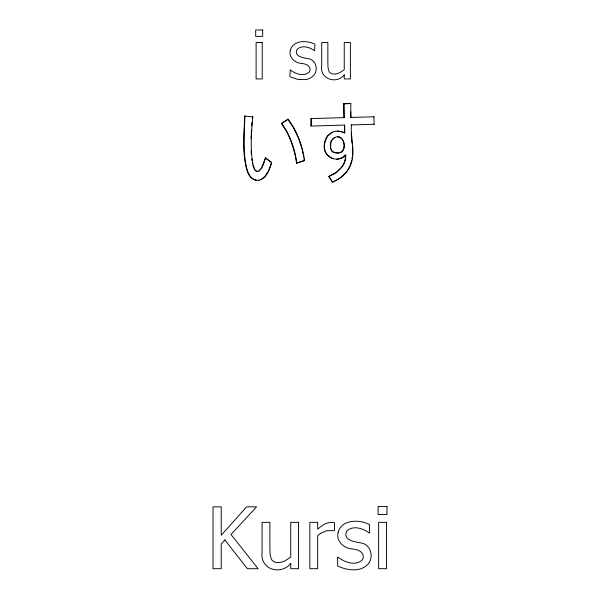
<?xml version="1.0" encoding="UTF-8"?>
<svg xmlns="http://www.w3.org/2000/svg" width="600" height="600" viewBox="0 0 600 600"><rect width="100%" height="100%" fill="white"/><g stroke="black" fill="none" stroke-linecap="round" stroke-linejoin="round"><path stroke-width="0.9" d="M251.1 138.683L251.43 129.495M256.62 180.233C250.553 179.445 247.928 172.988 246.51 167.805C242.865 150.817 244.215 133.26 244.95 116.032L244.635 116.062C244.163 134.648 241.718 154.095 247.59 172.095C249.248 176.865 253.65 181.222 259.058 180.203M352.507 155.535L352.522 146.505M251.722 125.887L252.015 122.273M252.308 118.665L252.78 116.828C251.407 132.998 249.968 149.52 253.23 165.555C254.257 167.587 254.49 170.655 257.048 171.39L255.593 170.88L254.58 169.733L252.915 165.578M351.938 158.887L352.222 157.208M330.263 144.87L330.728 142.297M265.485 157.905L261.225 168.48L259.043 170.903L261.54 168.458L263.58 164.137L265.485 157.905L271.718 162.48C269.52 169.163 266.835 178.733 258.735 180.225M350.235 165.105L351.653 160.567M268.5 170.828L271.718 162.48M348.255 169.155L349.837 165.915M268.05 171.63L264.675 176.618L260.947 179.61M330.885 141.435C343.942 123.968 352.29 160.86 332.145 151.613L331.013 149.73M347.782 169.808C344.228 175.567 338.43 179.468 332.34 182.167L328.785 176.498L336.218 172.47L341.085 167.663A17.212 17.19 85.6 0 0 345.278 158.558L345.472 154.965L341.655 157.965L336.78 159.292M340.875 152.167C346.597 148.47 344.565 137.498 337.493 136.852M334.822 137.407C330.465 139.44 330.21 144.945 330.952 149.085L332.468 151.59L335.13 152.7L338.947 152.76M281.483 123.502L288.127 119.22C297.15 131.243 302.55 145.688 304.567 160.53L296.52 163.148A99.007 98.895 85.6 0 0 286.538 131.422L281.483 123.502L288.127 119.22M332.175 132.322L327.945 135.75A17.962 17.947 85.6 0 0 324.63 148.882C325.32 153.69 329.168 157.178 333.525 158.858M328.785 176.498L336.54 172.44L341.407 167.632A17.212 17.19 85.6 0 0 345.6 158.535L345.795 154.942C339.428 162.84 325.65 158.767 324.315 148.905A17.962 17.947 85.6 0 1 327.623 135.78L331.853 132.345L334.755 131.422M332.34 182.167C340.282 179.137 347.385 173.145 350.558 165.083C355.957 152.093 350.407 138.285 351.382 124.898M296.52 163.148L304.567 160.53M256.725 171.413L259.365 170.88M334.433 131.445L337.65 131.062L341.483 131.632L344.827 132.892L344.603 125.093L311.07 126.06L311.175 118.567L311.07 126.06M343.995 103.71L344.07 117.653L343.673 103.74L350.775 103.523L350.85 117.458L350.692 111.892M350.775 103.523L343.673 103.74M373.897 116.805L374.108 124.267M344.603 125.093L344.505 132.922L341.16 131.655L337.327 131.085M310.853 118.59L344.392 117.623M350.85 117.458L374.22 116.775M351.06 124.92L374.43 124.245M244.635 116.062L252.78 116.828M265.163 157.928L271.395 162.502M287.805 119.25L293.655 127.995L298.147 137.512M281.798 123.48L286.86 131.4A99.007 98.895 85.6 0 1 296.843 163.125M329.108 176.475L332.663 182.145M298.522 138.3L301.868 148.395M352.215 143.91L351.51 140.535L351.3 133.185M302.145 149.235L302.955 153.593M303.278 155.333L303.6 157.072M303.923 158.812L304.245 160.553M251.73 158.947L252.022 160.605M252.322 162.262L252.615 163.92M330.337 145.718L330.562 148.26M251.093 150.75L251.377 154.395M290.288 50.37C288.48 57.457 294.877 62.992 301.515 63.427C305.918 63.668 312.022 66.383 309.495 71.812C304.23 77.123 295.327 73.965 290.22 69.855L289.89 76.748L298.462 79.567L305.407 79.597A13.913 13.913 0 0 0 312.608 76.485C318.907 71.46 316.635 59.722 308.138 58.657C303.465 57.735 294.03 56.73 296.843 49.65C301.462 44.483 309.81 47.138 314.603 50.79L314.933 44.235C307.103 40.133 293.055 39.907 290.288 50.37M338.138 532.365C335.843 541.388 343.98 548.43 352.425 548.977C358.035 549.285 365.798 552.75 362.58 559.658C355.882 566.415 344.558 562.395 338.048 557.168L337.635 557.168L337.635 565.928C343.755 568.912 350.572 570.51 357.382 569.565A17.707 17.707 0 0 0 366.548 565.597C374.565 559.2 371.663 544.268 360.855 542.918C354.907 541.74 342.9 540.457 346.485 531.45C352.365 524.873 362.985 528.255 369.082 532.905L369.495 532.905L369.495 524.558C359.535 519.345 341.663 519.053 338.138 532.365M224.85 539.925L221.243 543.998L221.243 568.71L213.015 568.71L213.015 506.857L221.243 506.857L221.243 535.312L246.577 506.857L256.59 506.857L231 534.48L258.082 568.71L247.41 568.71L224.85 539.925M320.52 533.4L317.655 535.77L317.655 568.71L309.847 568.71L309.847 522.315L317.655 522.315L317.655 529.207C322.163 525.112 328.05 521.227 334.44 522.562L334.44 530.7L326.678 530.67L320.52 533.4M344.243 74.88C336.697 84.585 319.612 79.14 321.72 66.135L321.72 42.473L327.855 42.473L327.855 63.233L328.065 68.047L329.032 71.392A4.718 4.718 0 0 0 332.64 73.935C337.02 74.82 340.928 72.21 344.243 69.69L344.243 42.473L350.377 42.473L350.377 78.93L344.243 78.93L344.243 74.88M290.737 563.565C280.5 575.678 259.882 569.467 262.072 552.428L262.072 522.315L269.88 522.315L269.88 548.73L270.15 554.857L271.38 559.118A6.008 6.008 0 0 0 275.978 562.357C281.55 563.482 286.522 560.153 290.737 556.957L290.737 522.315L298.545 522.315L298.545 568.71L290.737 568.71L290.737 563.565M262.665 30L255.683 30L255.683 36.367L262.665 36.367L262.665 30M262.245 42.473L256.11 42.473L256.11 78.93L262.245 78.93L262.245 42.473M386.985 506.445L378.097 506.445L378.097 514.545L386.985 514.545L386.985 506.445M386.445 522.315L378.638 522.315L378.638 568.71L386.445 568.71L386.445 522.315"/></g></svg>
